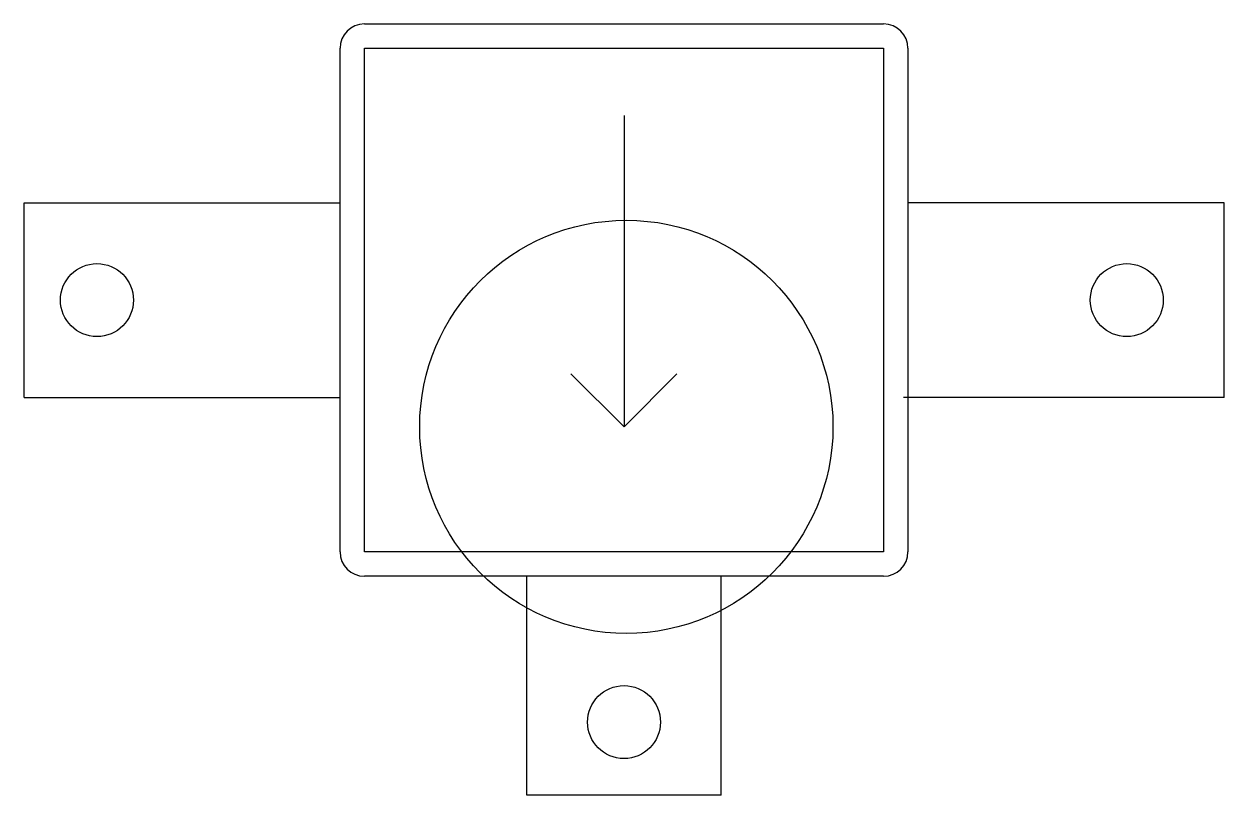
# Model space of a CAD drawing. Extents: x 298.47 to 301.55, y 540.29 to 542.28.
import ezdxf

# ---------------------------------------------------------------- set-up
doc = ezdxf.new("R2010")
doc.units = 0
doc.header["$LTSCALE"] = 2.6966
doc.header["$MEASUREMENT"] = 0
doc.layers.add('UNASSIGNED', color=7, linetype='Continuous', lineweight=0)
doc.layers.add('Z0_CUT500', color=5, linetype='Continuous')

msp = doc.modelspace()

# ---------------------------------------------------------------- linework, layer by layer
at = {"layer": 'UNASSIGNED', "color": 4, "linetype": 'Continuous', "lineweight": 25}
for p, q in [((299.3405, 542.2773), (300.6755, 542.2773)), ((299.278, 540.9198), (299.278, 542.2148)), ((299.3405, 542.2148), (299.3405, 542.2148)), ((299.3405, 540.9198), (299.3405, 542.2148)), ((299.3405, 542.2148), (300.6755, 542.2148)), ((300.6755, 542.2148), (300.6755, 540.9198)), ((300.6755, 542.2148), (300.6755, 542.2148)), ((300.738, 542.2148), (300.738, 540.9198)), ((300.008, 542.0423), (300.008, 541.2414)), ((298.4655, 541.3173), (298.4655, 541.8173)), ((298.4655, 541.8173), (299.278, 541.8173)), ((301.5505, 541.8173), (300.738, 541.8173)), ((301.5505, 541.3173), (301.5505, 541.8173)), ((300.008, 541.2414), (299.8717, 541.3776)), ((300.008, 541.2414), (300.1442, 541.3776)), ((298.4655, 541.3173), (299.278, 541.3173)), ((301.5505, 541.3173), (300.7265, 541.3173)), ((299.3405, 540.9198), (299.3405, 540.9198)), ((300.6755, 540.9198), (299.3405, 540.9198)), ((300.6755, 540.8573), (299.3405, 540.8573)), ((299.758, 540.2948), (299.758, 540.8573)), ((300.258, 540.2948), (300.258, 540.8573)), ((300.258, 540.2948), (299.758, 540.2948))]:
    msp.add_line(p, q, dxfattribs=at)
for centre, radius in [((300.0139, 541.2414), 0.5312), ((298.653, 541.5673), 0.0938), ((301.3005, 541.5673), 0.0938), ((300.6755, 540.9198), 0), ((300.008, 540.4823), 0.0938)]:
    msp.add_circle(centre, radius, dxfattribs=at)
for centre, start, end in [((299.3405, 542.2148), 90, -180), ((300.6755, 542.2148), 0, 90), ((299.3405, 540.9198), 180, -90), ((300.6755, 540.9198), -90, 0)]:
    msp.add_arc(centre, 0.0625, start, end, dxfattribs=at)
at = {"layer": 'Z0_CUT500', "color": 5, "linetype": 'Continuous', "lineweight": 25}
for p, q in [((299.3405, 542.2773), (300.6755, 542.2773)), ((299.278, 540.9198), (299.278, 542.2148)), ((300.738, 542.2148), (300.738, 540.9198)), ((300.6755, 540.8573), (299.3405, 540.8573))]:
    msp.add_line(p, q, dxfattribs=at)
for centre, start, end in [((299.3405, 542.2148), 90, 180), ((300.6755, 542.2148), 0, 90), ((299.3405, 540.9198), 180, -90), ((300.6755, 540.9198), -90, 0)]:
    msp.add_arc(centre, 0.0625, start, end, dxfattribs=at)

doc.saveas('drawing.dxf')
